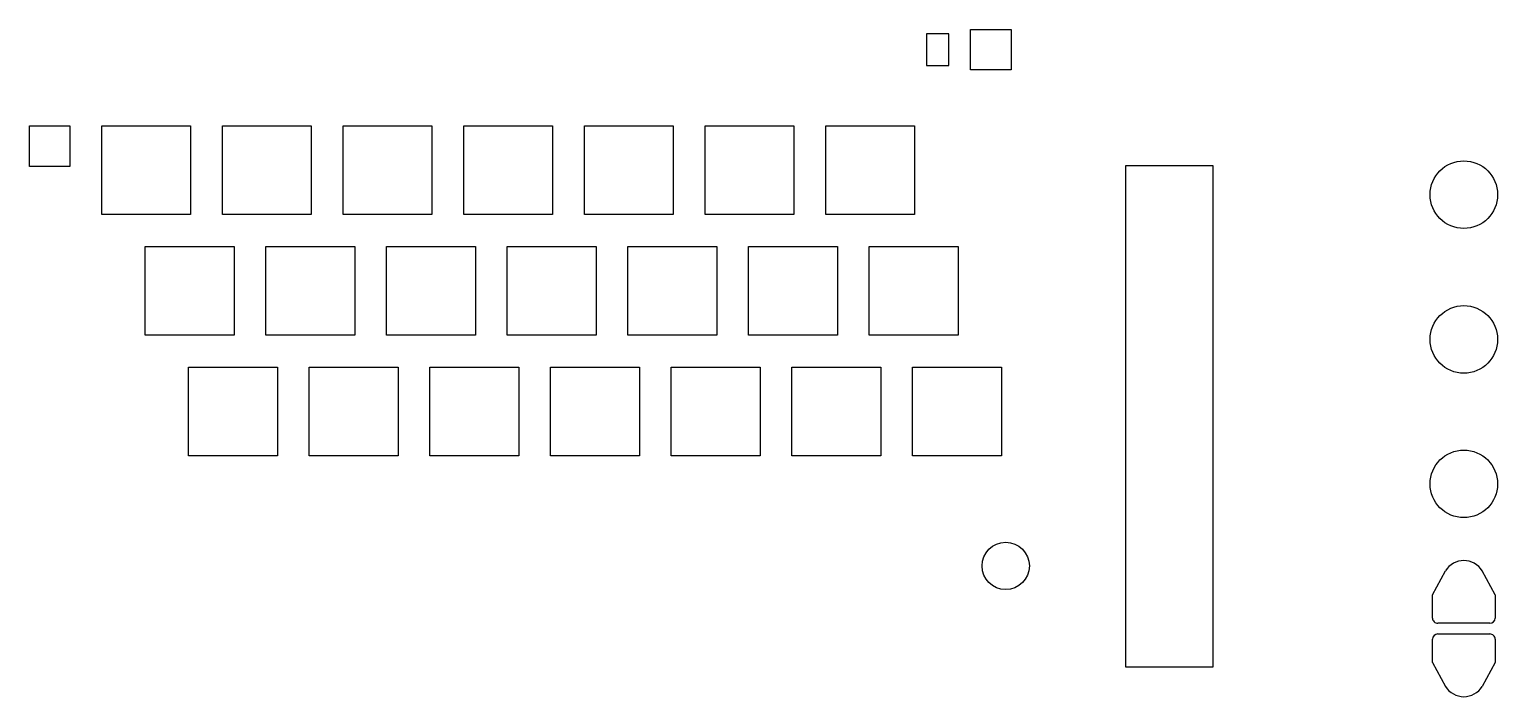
# Model space of a CAD drawing. Extents: x 18 to 170, y -140 to -71.
import ezdxf

# ---------------------------------------------------------------- set-up
doc = ezdxf.new("R2010")
doc.units = 0
doc.layers.add('BLACK', color=7, linetype='CONTINUOUS')

msp = doc.modelspace()

# ---------------------------------------------------------------- linework, layer by layer
at = {"layer": 'BLACK', "linetype": 'CONTINUOUS'}
for p, q in [((113.65, -71.35), (111.35, -71.35)), ((111.35, -71.35), (111.35, -74.65)), ((113.65, -74.65), (113.65, -71.35)), ((115.9, -75.1), (115.9, -70.9)), ((115.9, -70.9), (120.1, -70.9)), ((120.1, -70.9), (120.1, -75.1)), ((111.35, -74.65), (113.65, -74.65)), ((120.1, -75.1), (115.9, -75.1)), ((18.4, -85.1), (18.4, -80.9)), ((18.4, -80.9), (22.6, -80.9)), ((22.6, -80.9), (22.6, -85.1)), ((25.9, -80.9), (35.1, -80.9)), ((25.9, -90.1), (25.9, -80.9)), ((35.1, -80.9), (35.1, -90.1)), ((38.4, -90.1), (38.4, -80.9)), ((38.4, -80.9), (47.6, -80.9)), ((47.6, -80.9), (47.6, -90.1)), ((50.9, -90.1), (50.9, -80.9)), ((50.9, -80.9), (60.1, -80.9)), ((60.1, -80.9), (60.1, -90.1)), ((63.4, -90.1), (63.4, -80.9)), ((63.4, -80.9), (72.6, -80.9)), ((72.6, -80.9), (72.6, -90.1)), ((75.9, -90.1), (75.9, -80.9)), ((75.9, -80.9), (85.1, -80.9)), ((85.1, -80.9), (85.1, -90.1)), ((88.4, -90.1), (88.4, -80.9)), ((88.4, -80.9), (97.6, -80.9)), ((97.6, -80.9), (97.6, -90.1)), ((100.9, -80.9), (110.1, -80.9)), ((100.9, -90.1), (100.9, -80.9)), ((110.1, -80.9), (110.1, -90.1)), ((22.6, -85.1), (18.4, -85.1)), ((132, -137), (132, -85)), ((132, -85), (141, -85)), ((141, -85), (141, -137)), ((35.1, -90.1), (25.9, -90.1)), ((47.6, -90.1), (38.4, -90.1)), ((60.1, -90.1), (50.9, -90.1)), ((72.6, -90.1), (63.4, -90.1)), ((85.1, -90.1), (75.9, -90.1)), ((97.6, -90.1), (88.4, -90.1)), ((110.1, -90.1), (100.9, -90.1)), ((30.4, -102.6), (30.4, -93.4)), ((30.4, -93.4), (39.6, -93.4)), ((39.6, -93.4), (39.6, -102.6)), ((42.9, -102.6), (42.9, -93.4)), ((42.9, -93.4), (52.1, -93.4)), ((52.1, -93.4), (52.1, -102.6)), ((55.4, -93.4), (64.6, -93.4)), ((55.4, -102.6), (55.4, -93.4)), ((64.6, -93.4), (64.6, -102.6)), ((67.9, -102.6), (67.9, -93.4)), ((67.9, -93.4), (77.1, -93.4)), ((77.1, -93.4), (77.1, -102.6)), ((80.4, -93.4), (89.6, -93.4)), ((80.4, -102.6), (80.4, -93.4)), ((89.6, -93.4), (89.6, -102.6)), ((92.9, -93.4), (102.1, -93.4)), ((92.9, -102.6), (92.9, -93.4)), ((102.1, -93.4), (102.1, -102.6)), ((105.4, -93.4), (114.6, -93.4)), ((105.4, -102.6), (105.4, -93.4)), ((114.6, -93.4), (114.6, -102.6)), ((39.6, -102.6), (30.4, -102.6)), ((52.1, -102.6), (42.9, -102.6)), ((64.6, -102.6), (55.4, -102.6)), ((77.1, -102.6), (67.9, -102.6)), ((89.6, -102.6), (80.4, -102.6)), ((102.1, -102.6), (92.9, -102.6)), ((114.6, -102.6), (105.4, -102.6)), ((34.9, -115.1), (34.9, -105.9)), ((34.9, -105.9), (44.1, -105.9)), ((44.1, -105.9), (44.1, -115.1)), ((47.4, -115.1), (47.4, -105.9)), ((47.4, -105.9), (56.6, -105.9)), ((56.6, -105.9), (56.6, -115.1)), ((59.9, -105.9), (69.1, -105.9)), ((59.9, -115.1), (59.9, -105.9)), ((69.1, -105.9), (69.1, -115.1)), ((72.4, -115.1), (72.4, -105.9)), ((72.4, -105.9), (81.6, -105.9)), ((81.6, -105.9), (81.6, -115.1)), ((84.9, -115.1), (84.9, -105.9)), ((84.9, -105.9), (94.1, -105.9)), ((94.1, -105.9), (94.1, -115.1)), ((97.4, -105.9), (106.6, -105.9)), ((97.4, -115.1), (97.4, -105.9)), ((106.6, -105.9), (106.6, -115.1)), ((109.9, -105.9), (119.1, -105.9)), ((109.9, -115.1), (109.9, -105.9)), ((119.1, -105.9), (119.1, -115.1)), ((44.1, -115.1), (34.9, -115.1)), ((56.6, -115.1), (47.4, -115.1)), ((69.1, -115.1), (59.9, -115.1)), ((81.6, -115.1), (72.4, -115.1)), ((94.1, -115.1), (84.9, -115.1)), ((106.6, -115.1), (97.4, -115.1)), ((119.1, -115.1), (109.9, -115.1)), ((163.75, -129.5), (165.1, -127)), ((170.25, -129.5), (168.9, -127)), ((163.75, -131.9), (163.75, -129.5)), ((170.25, -129.5), (170.25, -131.9)), ((169.7, -132.45), (164.3, -132.45)), ((164.3, -133.55), (169.7, -133.55)), ((163.75, -136.5), (163.75, -134.1)), ((170.25, -134.1), (170.25, -136.5)), ((163.75, -136.5), (165.1, -139)), ((170.25, -136.5), (168.9, -139)), ((141, -137), (132, -137))]:
    msp.add_line(p, q, dxfattribs=at)
at = {"layer": 'BLACK'}
for centre, radius in [((167, -88.03), 3.5), ((167, -103.03), 3.5), ((167, -118), 3.5), ((119.54, -126.5), 2.45)]:
    msp.add_circle(centre, radius, dxfattribs=at)
for centre, radius, start, end in [((167, -128.2), 2.25, 32.2756, 147.724), ((164.3, -131.9), 0.55, -180, -89.9999), ((169.7, -131.9), 0.55, -90, 0), ((164.3, -134.1), 0.55, 90, 180), ((169.7, -134.1), 0.55, -0.0001, 90.0001), ((167, -137.8), 2.25, -147.724, -32.2756)]:
    msp.add_arc(centre, radius, start, end, dxfattribs=at)

doc.saveas('drawing.dxf')
